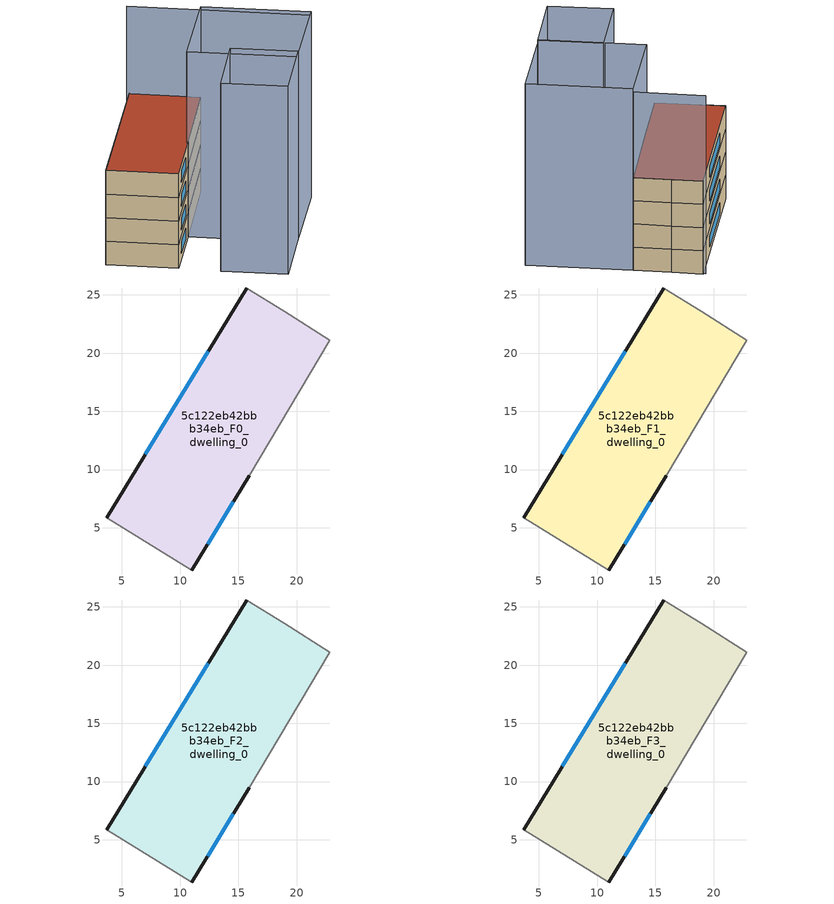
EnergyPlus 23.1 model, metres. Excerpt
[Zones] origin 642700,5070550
5c122eb42bbb34eb_F0_dwelling_0
 floor ground (EU_floor_Construction): 18.92,23.59 22.83,21.08 15.92,9.48 11.01,1.38 3.71,5.88 15.72,25.59 z0
 wall outside (EU_wall_Construction): 11.01,1.38 15.92,9.48 / 15.72,25.59 3.71,5.88 z0:3
 wall adiabatic (EU_wall_Construction): 3.71,5.88 11.01,1.38 / 15.92,9.48 22.83,21.08 18.92,23.59 15.72,25.59 z0:3
 window (EU_Window_Construction): 12.36,3.61 14.57,7.25 / 12.42,20.17 7.01,11.3 z0.83:2.17
5c122eb42bbb34eb_F1_dwelling_0
 floor to 5c122eb42bbb34eb_F0_dwelling_0 (EU_floor_Construction): 18.92,23.59 22.83,21.08 15.92,9.48 11.01,1.38 3.71,5.88 15.72,25.59 z3
 wall outside (EU_wall_Construction): 11.01,1.38 15.92,9.48 / 15.72,25.59 3.71,5.88 z3:6
 wall adiabatic (EU_wall_Construction): 3.71,5.88 11.01,1.38 / 15.92,9.48 22.83,21.08 18.92,23.59 15.72,25.59 z3:6
 window (EU_Window_Construction): 12.36,3.61 14.57,7.25 / 12.42,20.17 7.01,11.3 z3.83:5.17
5c122eb42bbb34eb_F2_dwelling_0
 floor to 5c122eb42bbb34eb_F1_dwelling_0 (EU_floor_Construction): 18.92,23.59 22.83,21.08 15.92,9.48 11.01,1.38 3.71,5.88 15.72,25.59 z6
 wall outside (EU_wall_Construction): 11.01,1.38 15.92,9.48 / 15.72,25.59 3.71,5.88 z6:9
 wall adiabatic (EU_wall_Construction): 3.71,5.88 11.01,1.38 / 15.92,9.48 22.83,21.08 18.92,23.59 15.72,25.59 z6:9
 window (EU_Window_Construction): 12.36,3.61 14.57,7.25 / 12.42,20.17 7.01,11.3 z6.83:8.17
5c122eb42bbb34eb_F3_dwelling_0
 floor to 5c122eb42bbb34eb_F2_dwelling_0 (EU_floor_Construction): 18.92,23.59 22.83,21.08 15.92,9.48 11.01,1.38 3.71,5.88 15.72,25.59 z9
 wall outside (EU_wall_Construction): 11.01,1.38 15.92,9.48 / 15.72,25.59 3.71,5.88 z9:12
 wall adiabatic (EU_wall_Construction): 3.71,5.88 11.01,1.38 / 15.92,9.48 22.83,21.08 18.92,23.59 15.72,25.59 z9:12
 window (EU_Window_Construction): 12.36,3.61 14.57,7.25 / 12.42,20.17 7.01,11.3 z9.83:11.17
 roof outside (EU_roof_Construction): 15.92,9.48 22.83,21.08 18.92,23.59 15.72,25.59 3.71,5.88 11.01,1.38 z12
shading: 27.32,3.57 21.92,-5.43 / 21.92,-5.43 15.11,-1.34 / 15.11,-1.34 20.51,7.66 / 20.51,7.66 27.32,3.57 z0:23.8; 33.9,14.29 26.83,2.77 / 26.83,2.77 15.76,9.57 / 15.76,9.57 22.83,21.09 / 22.83,21.09 33.9,14.29 z0:23.5; 33.83,14.18 15.47,25.7 z0:23.1
[Building]
EU S2 Campaign: North Axis=0; Terrain=City; Solar Distribution=FullExterior
[Site:Location]
Lyon-Bron: Latitude=45.75; Longitude=5; Time Zone=1; Elevation=198
[SizingPeriod:WeatherFileDays]
AnnualSizingPeriod: Begin Month=1; Begin Day of Month=1; End Month=12; End Day of Month=31; Day of Week for Start Day=Monday; Use Weather File Daylight Saving Period=No; Use Weather File Rain and Snow Indicators=No
[MATERIAL]
EU_InternalMass_Material: Roughness=MediumRough; Thickness=0.1; Conductivity=1; Density=1800; Specific Heat=900; Thermal Absorptance=0.9; Solar Absorptance=0.7; Visible Absorptance=0.7
[MATERIAL:NOMASS] Roughness=MediumRough; Thermal Absorptance=0.9; Solar Absorptance=0.7; Visible Absorptance=0.7
Name | Thermal Resistance
EU_wall_NoMass | 0.87146
EU_roof_NoMass | 0.842276
EU_floor_NoMass | 0.496999
[WINDOWMATERIAL:SIMPLEGLAZINGSYSTEM]
EU_Window_SimpleGlazing: UFactor=2.2525; Solar Heat Gain Coefficient=0.76; Visible Transmittance=0.76
[CONSTRUCTION]
EU_wall_Construction: EU_wall_NoMass
EU_roof_Construction: EU_roof_NoMass
EU_floor_Construction: EU_floor_NoMass
EU_InternalMass_Construction: EU_InternalMass_Material
EU_Window_Construction: EU_Window_SimpleGlazing
[ZONE] Type=1; Multiplier=1; Ceiling Height=autocalculate; Floor Area=autocalculate; Part of Total Floor Area=Yes
Name | Volume
5c122eb42bbb34eb_F0_dwelling_0 | 588.763
5c122eb42bbb34eb_F1_dwelling_0; 5c122eb42bbb34eb_F2_dwelling_0; 5c122eb42bbb34eb_F3_dwelling_0 | 588.762
[INTERNALMASS] Construction=EU_InternalMass_Construction; Surface Area=196.254
Name | Zone or ZoneList
5c122eb42bbb34eb_F0_dwelling_0_EU_InternalMass | 5c122eb42bbb34eb_F0_dwelling_0
5c122eb42bbb34eb_F1_dwelling_0_EU_InternalMass | 5c122eb42bbb34eb_F1_dwelling_0
5c122eb42bbb34eb_F2_dwelling_0_EU_InternalMass | 5c122eb42bbb34eb_F2_dwelling_0
5c122eb42bbb34eb_F3_dwelling_0_EU_InternalMass | 5c122eb42bbb34eb_F3_dwelling_0
[OTHEREQUIPMENT] Fuel Type=Electricity; Design Level Calculation Method=Watts/Area; Power per Zone Floor Area=1; Fraction Latent=0; Fraction Radiant=0; Fraction Lost=0; Carbon Dioxide Generation Rate=0; EndUse Subcategory=EU_Step8_InternalGains
Name | Zone or ZoneList or Space or SpaceList | Schedule
EU_Step8_InternalGain_5c122eb42bbb34eb_F0_dwelling_0_f000 | 5c122eb42bbb34eb_F0_dwelling_0 | EU_Step8_GainSchedule_5c122eb42bbb34eb_F0_dwelling_0_f000
EU_Step8_InternalGain_5c122eb42bbb34eb_F1_dwelling_0_f000 | 5c122eb42bbb34eb_F1_dwelling_0 | EU_Step8_GainSchedule_5c122eb42bbb34eb_F1_dwelling_0_f000
EU_Step8_InternalGain_5c122eb42bbb34eb_F2_dwelling_0_f000 | 5c122eb42bbb34eb_F2_dwelling_0 | EU_Step8_GainSchedule_5c122eb42bbb34eb_F2_dwelling_0_f000
EU_Step8_InternalGain_5c122eb42bbb34eb_F3_dwelling_0_f000 | 5c122eb42bbb34eb_F3_dwelling_0 | EU_Step8_GainSchedule_5c122eb42bbb34eb_F3_dwelling_0_f000
[ZONEVENTILATION:DESIGNFLOWRATE] Schedule=EU_AlwaysOn; Design Flow Rate Calculation Method=AirChanges/Hour; Air Changes per Hour=0.425; Ventilation Type=Natural; Fan Pressure Rise=0; Fan Total Efficiency=1; Constant Term Coefficient=1; Temperature Term Coefficient=0; Velocity Term Coefficient=0; Velocity Squared Term Coefficient=0; Minimum Indoor Temperature=-100; Maximum Indoor Temperature=100; Delta Temperature=-100; Minimum Outdoor Temperature=-100; Maximum Outdoor Temperature=100; Maximum Wind Speed=40
Name | Zone or ZoneList or Space or SpaceList
EU_ConstantAir_5c122eb42bbb34eb_F0_dwelling_0 | 5c122eb42bbb34eb_F0_dwelling_0
EU_ConstantAir_5c122eb42bbb34eb_F1_dwelling_0 | 5c122eb42bbb34eb_F1_dwelling_0
EU_ConstantAir_5c122eb42bbb34eb_F2_dwelling_0 | 5c122eb42bbb34eb_F2_dwelling_0
EU_ConstantAir_5c122eb42bbb34eb_F3_dwelling_0 | 5c122eb42bbb34eb_F3_dwelling_0
[HVACTEMPLATE:THERMOSTAT] Constant Heating Setpoint=20; Constant Cooling Setpoint=50
EU_HeatOnly_5c122eb42bbb34eb_F0_dwelling_0; EU_HeatOnly_5c122eb42bbb34eb_F1_dwelling_0; EU_HeatOnly_5c122eb42bbb34eb_F2_dwelling_0; EU_HeatOnly_5c122eb42bbb34eb_F3_dwelling_0
[HVACTEMPLATE:ZONE:IDEALLOADSAIRSYSTEM] System Availability Schedule=EU_AlwaysOn; Maximum Heating Supply Air Temperature=50; Minimum Cooling Supply Air Temperature=13; Maximum Heating Supply Air Humidity Ratio=0.0156; Minimum Cooling Supply Air Humidity Ratio=0.0077; Heating Limit=NoLimit; Cooling Limit=NoLimit; Heating Availability Schedule=EU_AlwaysOn; Cooling Availability Schedule=EU_CoolingOff; Dehumidification Control Type=ConstantSensibleHeatRatio; Cooling Sensible Heat Ratio=0.7; Dehumidification Setpoint=60; Humidification Control Type=None; Humidification Setpoint=30; Outdoor Air Method=None; Outdoor Air Flow Rate per Person=0.00944; Outdoor Air Flow Rate per Zone Floor Area=0; Outdoor Air Flow Rate per Zone=0; Demand Controlled Ventilation Type=None; Outdoor Air Economizer Type=NoEconomizer; Heat Recovery Type=None; Sensible Heat Recovery Effectiveness=0.7; Latent Heat Recovery Effectiveness=0.65
Name | Template Thermostat
5c122eb42bbb34eb_F0_dwelling_0 | EU_HeatOnly_5c122eb42bbb34eb_F0_dwelling_0
5c122eb42bbb34eb_F1_dwelling_0 | EU_HeatOnly_5c122eb42bbb34eb_F1_dwelling_0
5c122eb42bbb34eb_F2_dwelling_0 | EU_HeatOnly_5c122eb42bbb34eb_F2_dwelling_0
5c122eb42bbb34eb_F3_dwelling_0 | EU_HeatOnly_5c122eb42bbb34eb_F3_dwelling_0
[SIZING:ZONE] Zone Cooling Design Supply Air Temperature Input Method=SupplyAirTemperature; Zone Cooling Design Supply Air Temperature=13; Zone Heating Design Supply Air Temperature Input Method=SupplyAirTemperature; Zone Heating Design Supply Air Temperature=50; Zone Cooling Design Supply Air Humidity Ratio=0.008; Zone Heating Design Supply Air Humidity Ratio=0.008; Cooling Design Air Flow Method=DesignDay; Cooling Design Air Flow Rate=0; Cooling Minimum Air Flow per Zone Floor Area=0.000762; Cooling Minimum Air Flow=0; Cooling Minimum Air Flow Fraction=0.2; Heating Design Air Flow Method=DesignDay; Heating Design Air Flow Rate=0; Heating Maximum Air Flow per Zone Floor Area=0.002032; Heating Maximum Air Flow=0.141576; Heating Maximum Air Flow Fraction=0.3; Account for Dedicated Outdoor Air System=No; Dedicated Outdoor Air System Control Strategy=NeutralSupplyAir; Dedicated Outdoor Air Low Setpoint Temperature for Design=autosize; Dedicated Outdoor Air High Setpoint Temperature for Design=autosize; Zone Load Sizing Method=Sensible Load Only No Latent Load; Zone Latent Cooling Design Supply Air Humidity Ratio Input Method=HumidityRatioDifference; Zone Cooling Design Supply Air Humidity Ratio Difference=0.005; Zone Latent Heating Design Supply Air Humidity Ratio Input Method=HumidityRatioDifference; Zone Humidification Design Supply Air Humidity Ratio Difference=0.005
5c122eb42bbb34eb_F0_dwelling_0; 5c122eb42bbb34eb_F1_dwelling_0; 5c122eb42bbb34eb_F2_dwelling_0; 5c122eb42bbb34eb_F3_dwelling_0
[SCHEDULE:CONSTANT]
Name | Hourly Value
EU_AlwaysOn | 1
EU_CoolingOff | 0
[SCHEDULE:FILE] Column Number=1; Rows to Skip at Top=0; Number of Hours of Data=8760; Column Separator=Comma; Interpolate to Timestep=No; Minutes per Item=60; Adjust Schedule for Daylight Savings=Yes
Name | File
EU_Step8_GainSchedule_5c122eb42bbb34eb_F0_dwelling_0_f000 | ../../schedules/5c122eb42bbb34eb/5c122eb42bbb34eb_F0_dwelling_0_f000_gain.csv
EU_Step8_GainSchedule_5c122eb42bbb34eb_F1_dwelling_0_f000 | ../../schedules/5c122eb42bbb34eb/5c122eb42bbb34eb_F1_dwelling_0_f000_gain.csv
EU_Step8_GainSchedule_5c122eb42bbb34eb_F2_dwelling_0_f000 | ../../schedules/5c122eb42bbb34eb/5c122eb42bbb34eb_F2_dwelling_0_f000_gain.csv
EU_Step8_GainSchedule_5c122eb42bbb34eb_F3_dwelling_0_f000 | ../../schedules/5c122eb42bbb34eb/5c122eb42bbb34eb_F3_dwelling_0_f000_gain.csv
